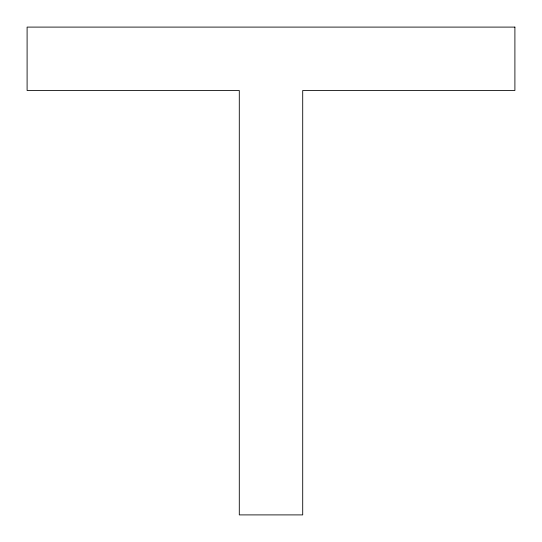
<?xml version="1.0" encoding="UTF-8"?>
<svg xmlns="http://www.w3.org/2000/svg" width="542" height="542" viewBox="0 0 542 542"><rect width="100%" height="100%" fill="white"/><g stroke="black" fill="none" stroke-linecap="round" stroke-linejoin="round"><path stroke-width="0.81" d="M514.9 27.1L27.1 27.1L27.1 90.514L239.293 90.514L239.293 514.9L302.707 514.9L302.707 90.514L514.9 90.514L514.9 27.1"/></g></svg>
